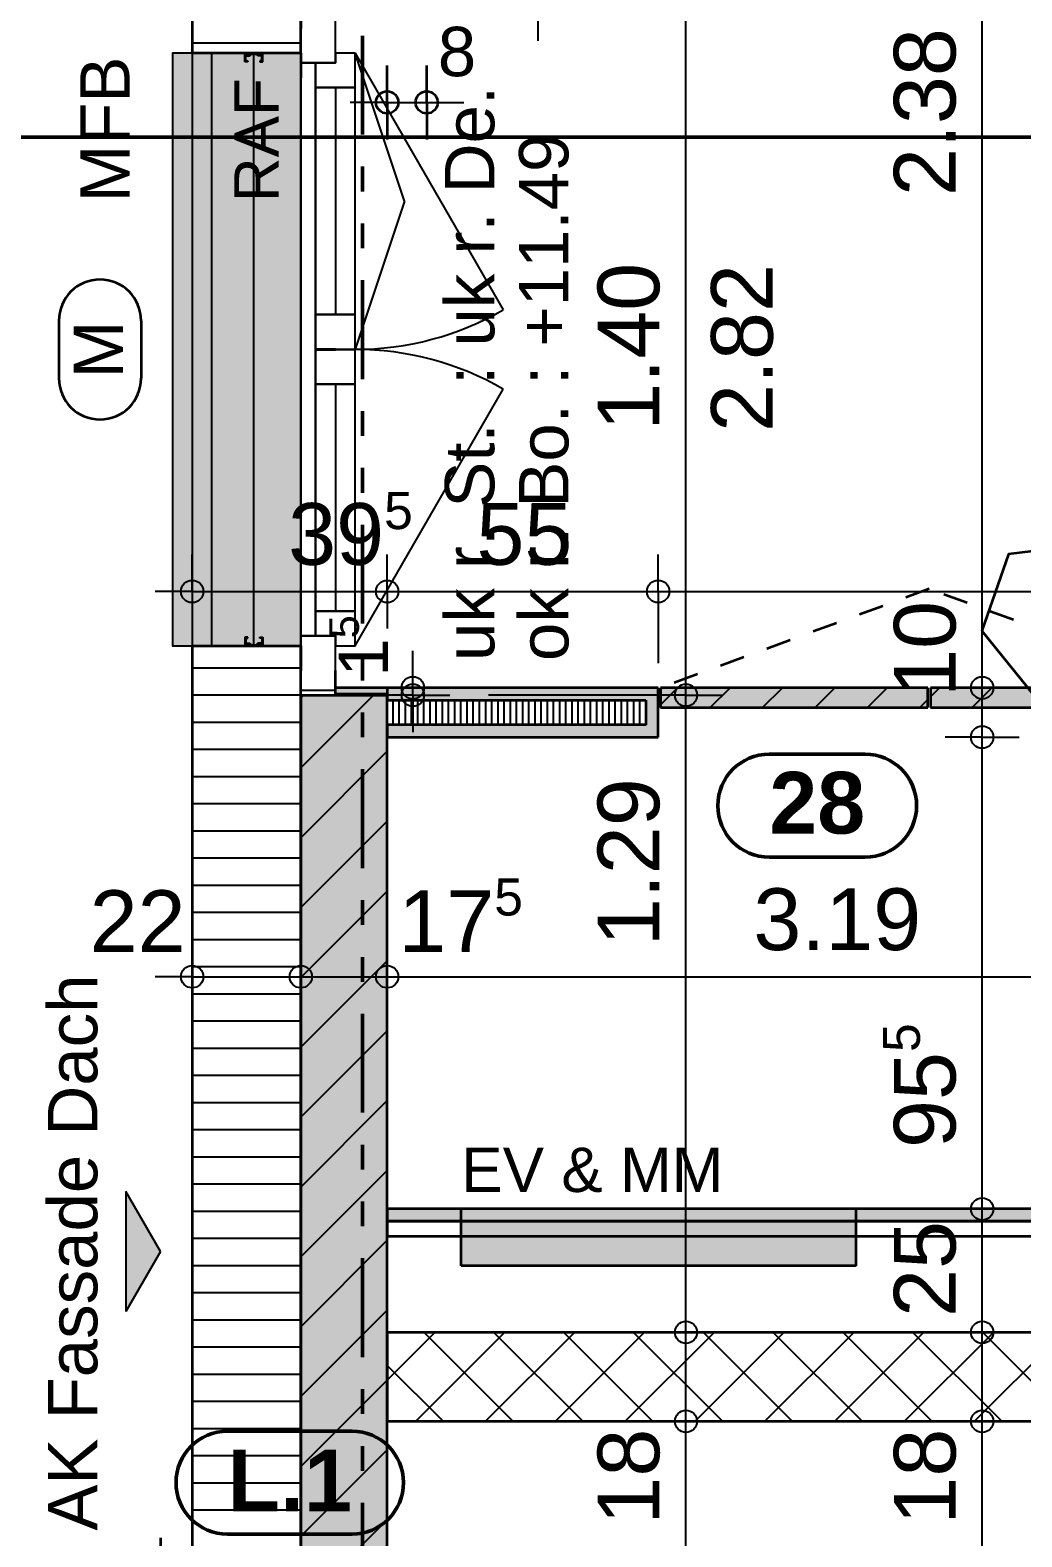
# Model space of a CAD drawing. Header units: centimetres. Extents: x 0.3 to 84.3, y 0.3 to 59.7.
# Drawn here: x 30.56 to 34.58, y 28.39 to 34.49 of the extents above; entities that cross this region are included whole.
import ezdxf

# ---------------------------------------------------------------- set-up
doc = ezdxf.new("R2010")
doc.units = ezdxf.units.CM
for name, pattern in [('AUSGEZOGEN', [0]), ('LINIE_17', [0.05, 0, -0.05]), ('LINIE_23', [0.79, 0.4, -0.13, 0, -0.13, 0, -0.13]), ('PHANTOM', [63.5, 31.75, -6.35, 6.35, -6.35, 6.35, -6.35]), ('PUNKT', [6.35, 0, -6.35]), ('RAND', [44.45, 12.7, -6.35, 12.7, -6.35, 0, -6.35]), ('STRICHPUNKT', [25.4, 12.7, -6.35, 0, -6.35]), ('VERDECKT', [9.525, 6.35, -3.175])]:
    doc.linetypes.add(name, pattern=pattern)
for name, color, linetype, lineweight in [('Bauachsen grob', 7, 'RAND', 25), ('Daemmung', 7, 'AUSGEZOGEN', 35), ('Detailmasse', 7, 'AUSGEZOGEN', 25), ('Einbaumoebel', 7, 'AUSGEZOGEN', 25), ('Fenster', 7, 'AUSGEZOGEN', 35), ('Fuellflaeche tragende Wände MW', 7, 'AUSGEZOGEN', 25), ('Holzgelaender', 7, 'AUSGEZOGEN', 50), ('Konstruktion oben', 7, 'VERDECKT', 25), ('Leichtbauwaende', 7, 'AUSGEZOGEN', 35), ('Oeffnungsrichtung Fenster', 7, 'AUSGEZOGEN', 25), ('Revisionswolke', 240, 'AUSGEZOGEN', 35), ('Rolladen', 7, 'AUSGEZOGEN', 25), ('Schnittbegrenzung', 7, 'AUSGEZOGEN', 25), ('Spengler', 7, 'AUSGEZOGEN', 35), ('Text Koten', 7, 'AUSGEZOGEN', 50), ('Text Werkplan Ausfuehrung', 7, 'AUSGEZOGEN', 50), ('Tuere Spezialwand', 7, 'AUSGEZOGEN', 35), ('Vorhangbrett', 7, 'AUSGEZOGEN', 25), ('Wand Beton bewehrt', 7, 'AUSGEZOGEN', 35), ('Wand Mauerwerk tragend', 7, 'AUSGEZOGEN', 35), ('Werkplan- Ausfuehrungsmasse', 7, 'AUSGEZOGEN', 25)]:
    doc.layers.add(name, color=color, linetype=linetype, lineweight=lineweight)
doc.layers.add('Elektro Text', color=7, linetype='AUSGEZOGEN', lineweight=35, true_color=0x656565)
doc.layers.add('Fachplaner Elektro', color=7, linetype='AUSGEZOGEN', lineweight=35, true_color=0x656565)
doc.styles.add('ARIAL', font='ARIAL.TTF')

msp = doc.modelspace()

# ---------------------------------------------------------------- hatches: boundary and pattern name
at = {"layer": 'Fachplaner Elektro', "linetype": 'AUSGEZOGEN', "lineweight": 35, "true_color": 0xfff5eb}
msp.add_hatch(color=7, dxfattribs=at).paths.add_polyline_path([(33.91, 29.714), (32.31, 29.714), (32.31, 29.484), (33.91, 29.484)])
at = {"layer": 'Fuellflaeche tragende Wände MW', "linetype": 'AUSGEZOGEN', "lineweight": 25}
h = msp.add_hatch(color=254, dxfattribs=at)
h.paths.add_polyline_path([(31.66, 47.164), (31.66, 40.464), (32.01, 40.464), (32.01, 47.164)])
h.paths.add_polyline_path([(31.66, 27.289), (32.01, 27.289), (32.01, 31.794), (31.66, 31.794)])
h.paths.add_polyline_path([(31.66, 34.594), (32.01, 34.594), (32.01, 37.664), (31.66, 37.664)])
at = {"layer": 'Holzgelaender', "linetype": 'AUSGEZOGEN', "lineweight": 25, "true_color": 0xf1f1f1}
msp.add_hatch(color=7, dxfattribs=at).paths.add_polyline_path([(31.3, 34.394), (31.22, 34.394), (31.22, 31.994), (31.3, 31.994)])
at = {"layer": 'Leichtbauwaende', "linetype": 'AUSGEZOGEN', "lineweight": 25, "true_color": 0xc7c7c7}
for points in [[(32.01, 31.824), (31.8, 31.824), (31.8, 31.799), (32.01, 31.799)], [(33.0575, 31.824), (32.01, 31.824), (32.01, 31.774), (33.0575, 31.774)], [(33.0575, 31.824), (33.0575, 31.624), (33.1075, 31.624), (33.1075, 31.824)], [(33.0575, 31.674), (32.01, 31.674), (32.01, 31.624), (33.0575, 31.624)]]:
    msp.add_hatch(color=9, dxfattribs=at).paths.add_polyline_path(points)
at = {"layer": 'Leichtbauwaende', "linetype": 'AUSGEZOGEN', "lineweight": 25, "true_color": 0xababab}
msp.add_hatch(color=253, dxfattribs=at).paths.add_polyline_path([(32.01, 29.664), (38.39, 29.664), (38.39, 29.714), (32.01, 29.714)])
at = {"layer": 'Spengler', "linetype": 'AUSGEZOGEN', "lineweight": 25, "true_color": 0xfafafa}
msp.add_hatch(color=7, dxfattribs=at).paths.add_polyline_path([(31.14, 34.394), (31.14, 31.994), (31.66, 31.994), (31.66, 34.394)])
at = {"layer": 'Text Werkplan Ausfuehrung', "linetype": 'AUSGEZOGEN', "lineweight": 25}
msp.add_hatch(color=7, dxfattribs=at).paths.add_polyline_path([(31.092, 29.5415), (30.952, 29.784), (30.952, 29.299)])
at = {"layer": 'Tuere Spezialwand', "linetype": 'AUSGEZOGEN', "lineweight": 25}
for points in [[(34.2, 31.824), (33.1175, 31.824), (33.1175, 31.744), (34.2, 31.744)], [(35.2975, 31.824), (34.21, 31.824), (34.21, 31.744), (35.2975, 31.744)]]:
    msp.add_hatch(color=32, dxfattribs=at).paths.add_polyline_path(points)

# ---------------------------------------------------------------- linework, layer by layer
at = {"layer": 'Bauachsen grob', "color": 32, "linetype": 'LINIE_23', "lineweight": 50, "true_color": 0xc36e14}
msp.add_line((31.91, 1.394), (31.91, 57.974), dxfattribs=at)
at = {"layer": 'Daemmung', "color": 7, "linetype": 'AUSGEZOGEN', "lineweight": 35}
for p, q in [((31.22, 37.864), (31.22, 34.394)), ((31.66, 34.394), (31.66, 34.594)), ((31.66, 34.394), (31.22, 34.394)), ((31.22, 31.994), (31.66, 31.994)), ((31.22, 31.994), (31.22, 27.089)), ((31.66, 31.794), (31.66, 31.994)), ((31.66, 27.289), (31.66, 31.794))]:
    msp.add_line(p, q, dxfattribs=at)
at = {"layer": 'Daemmung', "color": 7, "linetype": 'VERDECKT', "lineweight": 25}
for q in [(31.22, 31.994), (31.22, 31.914)]:
    msp.add_line((31.22, 34.394), q, dxfattribs=at)
at = {"layer": 'Daemmung', "color": 7, "linetype": 'AUSGEZOGEN', "lineweight": 25}
for points in [[(31.66, 34.434), (31.22, 34.434), (31.22, 34.434)], [(31.66, 31.904), (31.66, 31.904), (31.66, 31.904), (31.66, 31.904), (31.66, 31.904), (31.66, 31.904), (31.66, 31.904), (31.66, 31.904), (31.22, 31.904)], [(31.66, 31.904), (31.66, 31.904), (31.66, 31.904), (31.66, 31.904), (31.66, 31.904), (31.66, 31.904), (31.66, 31.904), (31.66, 31.904), (31.22, 31.904)], [(31.66, 31.794), (31.66, 31.794), (31.66, 31.794), (31.66, 31.794), (31.66, 31.794), (31.66, 31.794), (31.66, 31.794), (31.66, 31.794), (31.22, 31.794)], [(31.66, 31.684), (31.66, 31.684), (31.66, 31.684), (31.66, 31.684), (31.66, 31.684), (31.66, 31.684), (31.22, 31.684)], [(31.66, 31.574), (31.66, 31.574), (31.66, 31.574), (31.66, 31.574), (31.66, 31.574), (31.66, 31.574), (31.22, 31.574)], [(31.66, 31.464), (31.66, 31.464), (31.66, 31.464), (31.66, 31.464), (31.66, 31.464), (31.66, 31.464), (31.22, 31.464)], [(31.66, 31.464), (31.66, 31.464), (31.66, 31.464), (31.66, 31.464), (31.66, 31.464), (31.66, 31.464), (31.22, 31.464)], [(31.66, 31.354), (31.66, 31.354), (31.66, 31.354), (31.66, 31.354), (31.66, 31.354), (31.66, 31.354), (31.22, 31.354)], [(31.66, 31.244), (31.66, 31.244), (31.66, 31.244), (31.66, 31.244), (31.66, 31.244), (31.66, 31.244), (31.22, 31.244)], [(31.66, 31.134), (31.66, 31.134), (31.66, 31.134), (31.66, 31.134), (31.66, 31.134), (31.66, 31.134), (31.22, 31.134)], [(31.66, 31.024), (31.66, 31.024), (31.66, 31.024), (31.66, 31.024), (31.66, 31.024), (31.66, 31.024), (31.22, 31.024)], [(31.66, 31.024), (31.66, 31.024), (31.66, 31.024), (31.66, 31.024), (31.66, 31.024), (31.66, 31.024), (31.22, 31.024)], [(31.66, 30.914), (31.66, 30.914), (31.66, 30.914), (31.66, 30.914), (31.66, 30.914), (31.66, 30.914), (31.22, 30.914)], [(31.66, 30.804), (31.66, 30.804), (31.66, 30.804), (31.66, 30.804), (31.66, 30.804), (31.66, 30.804), (31.22, 30.804)], [(31.66, 30.694), (31.66, 30.694), (31.66, 30.694), (31.66, 30.694), (31.66, 30.694), (31.66, 30.694), (31.22, 30.694)], [(31.66, 30.584), (31.66, 30.584), (31.66, 30.584), (31.66, 30.584), (31.66, 30.584), (31.66, 30.584), (31.22, 30.584)], [(31.66, 30.584), (31.66, 30.584), (31.66, 30.584), (31.66, 30.584), (31.66, 30.584), (31.66, 30.584), (31.22, 30.584)], [(31.66, 30.474), (31.66, 30.474), (31.66, 30.474), (31.66, 30.474), (31.66, 30.474), (31.66, 30.474), (31.22, 30.474)], [(31.66, 30.364), (31.66, 30.364), (31.66, 30.364), (31.66, 30.364), (31.66, 30.364), (31.66, 30.364), (31.22, 30.364)], [(31.66, 30.254), (31.66, 30.254), (31.66, 30.254), (31.66, 30.254), (31.66, 30.254), (31.66, 30.254), (31.22, 30.254)], [(31.66, 30.144), (31.66, 30.144), (31.66, 30.144), (31.66, 30.144), (31.66, 30.144), (31.66, 30.144), (31.22, 30.144)], [(31.66, 30.144), (31.66, 30.144), (31.66, 30.144), (31.66, 30.144), (31.66, 30.144), (31.66, 30.144), (31.22, 30.144)], [(31.66, 30.034), (31.66, 30.034), (31.66, 30.034), (31.66, 30.034), (31.66, 30.034), (31.66, 30.034), (31.22, 30.034)], [(31.66, 29.924), (31.66, 29.924), (31.66, 29.924), (31.66, 29.924), (31.66, 29.924), (31.66, 29.924), (31.22, 29.924)], [(31.66, 29.814), (31.66, 29.814), (31.66, 29.814), (31.66, 29.814), (31.66, 29.814), (31.66, 29.814), (31.22, 29.814)], [(31.66, 29.704), (31.66, 29.704), (31.66, 29.704), (31.66, 29.704), (31.66, 29.704), (31.66, 29.704), (31.22, 29.704)], [(31.66, 29.704), (31.66, 29.704), (31.66, 29.704), (31.66, 29.704), (31.66, 29.704), (31.66, 29.704), (31.22, 29.704)], [(31.66, 29.594), (31.66, 29.594), (31.66, 29.594), (31.66, 29.594), (31.66, 29.594), (31.66, 29.594), (31.22, 29.594)], [(31.66, 29.484), (31.66, 29.484), (31.66, 29.484), (31.66, 29.484), (31.66, 29.484), (31.66, 29.484), (31.22, 29.484)], [(31.66, 29.374), (31.66, 29.374), (31.66, 29.374), (31.66, 29.374), (31.66, 29.374), (31.66, 29.374), (31.22, 29.374)], [(31.66, 29.264), (31.66, 29.264), (31.66, 29.264), (31.66, 29.264), (31.66, 29.264), (31.66, 29.264), (31.22, 29.264)], [(31.66, 29.264), (31.66, 29.264), (31.66, 29.264), (31.66, 29.264), (31.66, 29.264), (31.66, 29.264), (31.22, 29.264)], [(31.66, 29.154), (31.66, 29.154), (31.66, 29.154), (31.66, 29.154), (31.66, 29.154), (31.66, 29.154), (31.22, 29.154)], [(31.66, 29.044), (31.66, 29.044), (31.66, 29.044), (31.66, 29.044), (31.66, 29.044), (31.66, 29.044), (31.22, 29.044)], [(31.66, 28.934), (31.66, 28.934), (31.66, 28.934), (31.66, 28.934), (31.66, 28.934), (31.66, 28.934), (31.22, 28.934)], [(31.66, 28.824), (31.66, 28.824), (31.66, 28.824), (31.66, 28.824), (31.66, 28.824), (31.66, 28.824), (31.22, 28.824)], [(31.66, 28.824), (31.66, 28.824), (31.66, 28.824), (31.66, 28.824), (31.66, 28.824), (31.66, 28.824), (31.22, 28.824)], [(31.66, 28.714), (31.66, 28.714), (31.66, 28.714), (31.66, 28.714), (31.66, 28.714), (31.66, 28.714), (31.22, 28.714)], [(31.66, 28.604), (31.66, 28.604), (31.66, 28.604), (31.66, 28.604), (31.66, 28.604), (31.66, 28.604), (31.22, 28.604)], [(31.66, 28.494), (31.66, 28.494), (31.66, 28.494), (31.66, 28.494), (31.66, 28.494), (31.66, 28.494), (31.22, 28.494)]]:
    msp.add_lwpolyline(points, dxfattribs=at)
at = {"layer": 'Detailmasse', "color": 240, "linetype": 'AUSGEZOGEN', "lineweight": 25}
for p, q in [((32.1138, 31.824), (32.1138, 31.974)), ((32.1138, 31.824), (31.9638, 31.824)), ((32.1138, 31.794), (31.9638, 31.794)), ((32.1138, 31.824), (32.2638, 31.824)), ((32.1138, 31.824), (32.1138, 31.824)), ((32.1138, 31.794), (32.1138, 31.824)), ((32.1138, 31.794), (32.2638, 31.794)), ((32.1138, 31.794), (32.1138, 31.794)), ((32.1138, 31.794), (32.1138, 31.644))]:
    msp.add_line(p, q, dxfattribs=at)
for centre in [(32.1138, 31.824), (32.1138, 31.794)]:
    msp.add_circle(centre, 0.045, dxfattribs=at)
at = {"layer": 'Einbaumoebel', "color": 7, "linetype": 'LINIE_17', "lineweight": 35}
for p, q in [((34.205, 32.224), (33.1175, 31.824)), ((35.2975, 31.824), (34.205, 32.224))]:
    msp.add_line(p, q, dxfattribs=at)
at = {"layer": 'Elektro Text', "color": 40, "linetype": 'AUSGEZOGEN', "lineweight": 35}
for p, q in [((30.68, 33.3101), (30.68, 33.0773)), ((31.0133, 33.3101), (31.0133, 33.0773))]:
    msp.add_line(p, q, dxfattribs=at)
for centre, start, end in [((30.8467, 33.3101), 0, 180), ((30.8467, 33.0773), 180, 0)]:
    msp.add_arc(centre, 0.1667, start, end, dxfattribs=at)
at = {"layer": 'Fachplaner Elektro', "color": 40, "linetype": 'VERDECKT', "lineweight": 35}
for p, q in [((33.91, 29.714), (32.31, 29.714)), ((32.31, 29.484), (32.31, 29.714)), ((33.91, 29.484), (33.91, 29.714)), ((33.91, 29.484), (32.31, 29.484))]:
    msp.add_line(p, q, dxfattribs=at)
at = {"layer": 'Fenster', "color": 7, "linetype": 'AUSGEZOGEN', "lineweight": 25}
for p, q in [((31.8, 34.254), (31.8, 33.335)), ((31.8, 33.053), (31.8, 32.134))]:
    msp.add_line(p, q, dxfattribs=at)
for points in [[(31.66, 34.574), (31.66, 34.354), (31.8, 34.354), (31.8, 34.574), (31.66, 34.574)], [(31.66, 34.394), (31.14, 34.394), (31.14, 31.994), (31.66, 31.994), (31.66, 34.394)], [(31.72, 32.034), (31.72, 33.193), (31.8, 33.193), (31.8, 33.195), (31.72, 33.195), (31.72, 34.354), (31.66, 34.354), (31.66, 32.034), (31.72, 32.034)], [(31.8, 34.394), (31.8, 34.354), (31.72, 34.354), (31.72, 34.254), (31.88, 34.254), (31.88, 34.394), (31.8, 34.394)], [(31.72, 34.254), (31.72, 33.335), (31.88, 33.335), (31.88, 34.254), (31.72, 34.254)], [(31.72, 33.335), (31.72, 33.195), (31.8, 33.195), (31.88, 33.195), (31.88, 33.335), (31.72, 33.335)], [(31.8, 33.193), (31.72, 33.193), (31.72, 33.053), (31.88, 33.053), (31.88, 33.193), (31.8, 33.193)], [(31.72, 33.053), (31.72, 32.134), (31.88, 32.134), (31.88, 33.053), (31.72, 33.053)], [(31.72, 32.134), (31.72, 32.034), (31.8, 32.034), (31.8, 31.994), (31.88, 31.994), (31.88, 32.134), (31.72, 32.134)], [(31.66, 32.034), (31.66, 31.814), (31.8, 31.814), (31.8, 32.034), (31.66, 32.034)]]:
    msp.add_lwpolyline(points, dxfattribs=at)
at = {"layer": 'Holzgelaender', "color": 7, "linetype": 'AUSGEZOGEN', "lineweight": 25}
for p, q in [((31.22, 34.394), (31.22, 31.994)), ((31.3, 34.394), (31.22, 34.394)), ((31.3, 31.994), (31.3, 34.394)), ((31.22, 31.994), (31.3, 31.994))]:
    msp.add_line(p, q, dxfattribs=at)
at = {"layer": 'Konstruktion oben', "color": 7, "linetype": 'PUNKT', "lineweight": 35}
msp.add_line((31.092, 47.732), (31.092, 10.796), dxfattribs=at)
at = {"layer": 'Leichtbauwaende', "color": 7, "linetype": 'AUSGEZOGEN', "lineweight": 35}
for p, q in [((32.01, 31.824), (31.8, 31.824)), ((31.8, 31.799), (31.8, 31.824)), ((31.8, 31.799), (32.01, 31.799)), ((33.0575, 31.824), (32.01, 31.824)), ((32.01, 31.824), (32.01, 31.794)), ((32.01, 31.794), (32.01, 31.774)), ((33.1075, 31.824), (33.0575, 31.824)), ((33.1075, 31.774), (33.1075, 31.824)), ((32.01, 31.774), (33.0575, 31.774)), ((33.0575, 31.774), (33.0575, 31.674)), ((33.1075, 31.674), (33.1075, 31.774)), ((33.0575, 31.674), (32.01, 31.674)), ((32.01, 31.674), (32.01, 31.624)), ((33.1075, 31.624), (33.1075, 31.674)), ((32.01, 31.624), (33.0575, 31.624)), ((33.0575, 31.624), (33.1075, 31.624)), ((38.39, 29.714), (32.01, 29.714)), ((32.01, 29.714), (32.01, 29.664)), ((32.01, 29.664), (38.39, 29.664)), ((38.39, 29.664), (32.01, 29.664)), ((32.01, 29.664), (32.01, 29.604)), ((32.01, 29.604), (38.39, 29.604))]:
    msp.add_line(p, q, dxfattribs=at)
at = {"layer": 'Leichtbauwaende', "color": 7, "linetype": 'AUSGEZOGEN', "lineweight": 25}
for p, q in [((33.0575, 31.774), (32.01, 31.774)), ((32.01, 31.774), (32.01, 31.674)), ((32.5325, 31.774), (32.5325, 31.674)), ((33.0575, 31.674), (33.0575, 31.774)), ((32.01, 31.674), (33.0575, 31.674))]:
    msp.add_line(p, q, dxfattribs=at)
for points in [[(32.0325, 31.774), (32.0325, 31.774), (32.0325, 31.674)], [(32.0575, 31.774), (32.0575, 31.774), (32.0575, 31.674)], [(32.0575, 31.774), (32.0575, 31.774), (32.0575, 31.674)], [(32.0825, 31.774), (32.0825, 31.774), (32.0825, 31.674)], [(32.1075, 31.774), (32.1075, 31.774), (32.1075, 31.674)], [(32.1325, 31.774), (32.1325, 31.774), (32.1325, 31.674)], [(32.1575, 31.774), (32.1575, 31.774), (32.1575, 31.674)], [(32.1575, 31.774), (32.1575, 31.774), (32.1575, 31.674)], [(32.1825, 31.774), (32.1825, 31.774), (32.1825, 31.674)], [(32.2075, 31.774), (32.2075, 31.774), (32.2075, 31.674)], [(32.2325, 31.774), (32.2325, 31.774), (32.2325, 31.674)], [(32.2575, 31.774), (32.2575, 31.774), (32.2575, 31.674)], [(32.2575, 31.774), (32.2575, 31.774), (32.2575, 31.674)], [(32.2825, 31.774), (32.2825, 31.774), (32.2825, 31.674)], [(32.3075, 31.774), (32.3075, 31.774), (32.3075, 31.674)], [(32.3325, 31.774), (32.3325, 31.774), (32.3325, 31.674)], [(32.3575, 31.774), (32.3575, 31.774), (32.3575, 31.674)], [(32.3575, 31.774), (32.3575, 31.774), (32.3575, 31.674)], [(32.3825, 31.774), (32.3825, 31.774), (32.3825, 31.674)], [(32.4075, 31.774), (32.4075, 31.774), (32.4075, 31.674), (32.4075, 31.674)], [(32.4325, 31.774), (32.4325, 31.774), (32.4325, 31.674), (32.4325, 31.674)], [(32.4575, 31.774), (32.4575, 31.774), (32.4575, 31.674), (32.4575, 31.674)], [(32.4575, 31.774), (32.4575, 31.774), (32.4575, 31.674), (32.4575, 31.674)], [(32.4825, 31.774), (32.4825, 31.774), (32.4825, 31.674), (32.4825, 31.674)], [(32.5075, 31.774), (32.5075, 31.774), (32.5075, 31.674), (32.5075, 31.674)], [(32.5575, 31.774), (32.5575, 31.774), (32.5575, 31.674), (32.5575, 31.674)], [(32.5575, 31.774), (32.5575, 31.774), (32.5575, 31.674), (32.5575, 31.674)], [(32.5825, 31.774), (32.5825, 31.774), (32.5825, 31.674), (32.5825, 31.674)], [(32.6075, 31.774), (32.6075, 31.774), (32.6075, 31.674), (32.6075, 31.674)], [(32.6325, 31.774), (32.6325, 31.774), (32.6325, 31.674), (32.6325, 31.674)], [(32.6575, 31.774), (32.6575, 31.774), (32.6575, 31.674), (32.6575, 31.674)], [(32.6575, 31.774), (32.6575, 31.774), (32.6575, 31.674), (32.6575, 31.674)], [(32.6825, 31.774), (32.6825, 31.674), (32.6825, 31.674)], [(32.7075, 31.774), (32.7075, 31.674), (32.7075, 31.674)], [(32.7325, 31.774), (32.7325, 31.674), (32.7325, 31.674)], [(32.7575, 31.774), (32.7575, 31.674), (32.7575, 31.674)], [(32.7575, 31.774), (32.7575, 31.674), (32.7575, 31.674)], [(32.7825, 31.774), (32.7825, 31.674), (32.7825, 31.674)], [(32.8075, 31.774), (32.8075, 31.674), (32.8075, 31.674)], [(32.8325, 31.774), (32.8325, 31.674), (32.8325, 31.674)], [(32.8575, 31.774), (32.8575, 31.674), (32.8575, 31.674)], [(32.8575, 31.774), (32.8575, 31.674), (32.8575, 31.674)], [(32.8825, 31.774), (32.8825, 31.674), (32.8825, 31.674)], [(32.9075, 31.774), (32.9075, 31.674), (32.9075, 31.674)], [(32.9325, 31.774), (32.9325, 31.674), (32.9325, 31.674)], [(32.9575, 31.774), (32.9575, 31.674), (32.9575, 31.674)], [(32.9575, 31.774), (32.9575, 31.674), (32.9575, 31.674)], [(32.9825, 31.774), (32.9825, 31.674), (32.9825, 31.674)], [(33.0075, 31.774), (33.0075, 31.674), (33.0075, 31.674)], [(33.0325, 31.774), (33.0325, 31.674), (33.0325, 31.674)], [(33.0575, 31.774), (33.0575, 31.724), (33.0575, 31.674), (33.0575, 31.674)]]:
    msp.add_lwpolyline(points, dxfattribs=at)
at = {"layer": 'Oeffnungsrichtung Fenster', "color": 7, "linetype": 'AUSGEZOGEN', "lineweight": 25}
for p, q in [((31.88, 34.394), (32.48, 33.3548)), ((32.08, 33.7945), (31.88, 34.394)), ((32.08, 33.7945), (31.88, 33.195)), ((31.88, 31.994), (32.48, 33.0332))]:
    msp.add_line(p, q, dxfattribs=at)
for centre, start, end in [((31.88, 34.394), 270, 300), ((31.88, 31.994), 60, 90)]:
    msp.add_arc(centre, 1.2, start, end, dxfattribs=at)
at = {"layer": 'Revisionswolke', "color": 240, "linetype": 'AUSGEZOGEN', "lineweight": 35}
for points in [[(34.7605, 32.393), (34.5259, 32.3653), (34.4187, 32.0543)], [(34.4187, 32.0543), (34.6569, 31.7585), (34.8765, 31.8537)]]:
    msp.add_lwpolyline(points, dxfattribs=at)
at = {"layer": 'Rolladen', "color": 7, "linetype": 'AUSGEZOGEN', "lineweight": 25}
for p, q in [((31.438, 34.393), (31.434, 34.393)), ((31.434, 34.359), (31.434, 34.393)), ((31.446, 34.359), (31.434, 34.359)), ((31.438, 34.387), (31.438, 34.393)), ((31.438, 34.387), (31.452, 34.387)), ((31.438, 34.383), (31.4537, 34.383)), ((31.438, 34.363), (31.438, 34.383)), ((31.438, 34.363), (31.446, 34.363)), ((31.446, 34.363), (31.446, 34.359)), ((31.452, 34.387), (31.459, 34.394)), ((31.4537, 34.383), (31.4607, 34.39)), ((31.481, 34.394), (31.459, 34.394)), ((31.4607, 34.39), (31.4793, 34.39)), ((31.475, 34.394), (31.465, 34.394)), ((31.476, 34.394), (31.475, 34.394)), ((31.4863, 34.383), (31.4793, 34.39)), ((31.488, 34.387), (31.481, 34.394)), ((31.502, 34.383), (31.4863, 34.383)), ((31.502, 34.387), (31.488, 34.387)), ((31.494, 34.363), (31.494, 34.359)), ((31.502, 34.363), (31.494, 34.363)), ((31.494, 34.359), (31.506, 34.359)), ((31.502, 34.387), (31.502, 34.393)), ((31.506, 34.393), (31.502, 34.393)), ((31.502, 34.363), (31.502, 34.383)), ((31.506, 34.359), (31.506, 34.393)), ((31.446, 32.029), (31.434, 32.029)), ((31.434, 32.029), (31.434, 31.995)), ((31.446, 32.025), (31.446, 32.029)), ((31.494, 32.029), (31.506, 32.029)), ((31.494, 32.025), (31.494, 32.029)), ((31.506, 32.029), (31.506, 31.995)), ((31.438, 31.995), (31.434, 31.995)), ((31.438, 32.025), (31.438, 32.005)), ((31.438, 32.025), (31.446, 32.025)), ((31.438, 32.005), (31.4537, 32.005)), ((31.438, 32.001), (31.438, 31.995)), ((31.438, 32.001), (31.452, 32.001)), ((31.452, 32.001), (31.459, 31.994)), ((31.4537, 32.005), (31.4607, 31.998)), ((31.481, 31.994), (31.459, 31.994)), ((31.4607, 31.998), (31.4793, 31.998)), ((31.475, 31.994), (31.465, 31.994)), ((31.476, 31.994), (31.475, 31.994)), ((31.4863, 32.005), (31.4793, 31.998)), ((31.488, 32.001), (31.481, 31.994)), ((31.502, 32.005), (31.4863, 32.005)), ((31.502, 32.001), (31.488, 32.001)), ((31.502, 32.025), (31.494, 32.025)), ((31.502, 32.025), (31.502, 32.005)), ((31.502, 32.001), (31.502, 31.995)), ((31.506, 31.995), (31.502, 31.995))]:
    msp.add_line(p, q, dxfattribs=at)
at = {"layer": 'Rolladen', "color": 7, "linetype": 'PHANTOM', "lineweight": 25}
msp.add_line((31.47, 31.994), (31.47, 34.394), dxfattribs=at)
at = {"layer": 'Schnittbegrenzung', "color": 27, "linetype": 'STRICHPUNKT', "lineweight": 50, "true_color": 0x825028}
msp.add_line((25.12, 34.054), (37.02, 34.054), dxfattribs=at)
at = {"layer": 'Text Werkplan Ausfuehrung', "color": 240, "linetype": 'AUSGEZOGEN', "lineweight": 50}
for p, q in [((33.9461, 31.555), (33.5576, 31.555)), ((33.9461, 31.1383), (33.5576, 31.1383))]:
    msp.add_line(p, q, dxfattribs=at)
at = {"layer": 'Text Werkplan Ausfuehrung', "color": 7, "linetype": 'AUSGEZOGEN', "lineweight": 25}
for p, q in [((31.092, 29.5415), (30.952, 29.784)), ((30.952, 29.784), (30.952, 29.299)), ((31.092, 29.5415), (30.952, 29.299))]:
    msp.add_line(p, q, dxfattribs=at)
at = {"layer": 'Text Werkplan Ausfuehrung', "color": 92, "linetype": 'AUSGEZOGEN', "lineweight": 50, "true_color": 0x00b300}
for p, q in [((31.8675, 28.814), (31.3629, 28.814)), ((31.8675, 28.3973), (31.3629, 28.3973))]:
    msp.add_line(p, q, dxfattribs=at)
at = {"layer": 'Text Werkplan Ausfuehrung', "color": 240, "linetype": 'AUSGEZOGEN', "lineweight": 50}
for centre, start, end in [((33.5576, 31.3467), 90, 270), ((33.9461, 31.3467), 270, 90)]:
    msp.add_arc(centre, 0.2083, start, end, dxfattribs=at)
at = {"layer": 'Text Werkplan Ausfuehrung', "color": 92, "linetype": 'AUSGEZOGEN', "lineweight": 50, "true_color": 0x00b300}
for centre, start, end in [((31.3629, 28.6057), 90, 270), ((31.8675, 28.6057), 270, 90)]:
    msp.add_arc(centre, 0.2083, start, end, dxfattribs=at)
at = {"layer": 'Tuere Spezialwand', "color": 7, "linetype": 'AUSGEZOGEN', "lineweight": 35}
for p, q in [((34.2, 31.824), (33.1175, 31.824)), ((33.1175, 31.824), (33.1175, 31.744)), ((34.2, 31.744), (34.2, 31.824)), ((35.2975, 31.824), (34.21, 31.824)), ((34.21, 31.824), (34.21, 31.744)), ((33.1175, 31.744), (34.2, 31.744)), ((34.21, 31.744), (35.2975, 31.744))]:
    msp.add_line(p, q, dxfattribs=at)
at = {"layer": 'Tuere Spezialwand', "color": 7, "linetype": 'VERDECKT', "lineweight": 25}
for p, q in [((33.1175, 31.7551), (33.1864, 31.824)), ((33.5307, 31.744), (33.6107, 31.824)), ((33.9549, 31.744), (34.0349, 31.824)), ((34.3792, 31.744), (34.4592, 31.824))]:
    msp.add_line(p, q, dxfattribs=at)
at = {"layer": 'Tuere Spezialwand', "color": 7, "linetype": 'AUSGEZOGEN', "lineweight": 25}
for p, q in [((33.3185, 31.744), (33.3985, 31.824)), ((33.7428, 31.744), (33.8228, 31.824)), ((34.21, 31.787), (34.247, 31.824)), ((34.167, 31.744), (34.2, 31.777))]:
    msp.add_line(p, q, dxfattribs=at)
at = {"layer": 'Vorhangbrett', "color": 191, "linetype": 'PUNKT', "lineweight": 25, "true_color": 0xbe96ea}
msp.add_line((32.17, 35.354), (32.17, 31.824), dxfattribs=at)
at = {"layer": 'Vorhangbrett', "color": 191, "linetype": 'AUSGEZOGEN', "lineweight": 25, "true_color": 0xbe96ea}
for p, q in [((32.62, 34.594), (32.62, 34.444)), ((32.01, 34.194), (31.86, 34.194)), ((32.17, 34.194), (32.32, 34.194))]:
    msp.add_line(p, q, dxfattribs=at)
at = {"layer": 'Vorhangbrett', "color": 191, "linetype": 'AUSGEZOGEN', "lineweight": 35, "true_color": 0xbe96ea}
for p, q in [((32.01, 34.194), (32.01, 34.344)), ((32.17, 34.194), (32.17, 34.344)), ((32.01, 34.194), (32.01, 34.044)), ((32.17, 34.194), (32.17, 34.044))]:
    msp.add_line(p, q, dxfattribs=at)
at = {"layer": 'Vorhangbrett', "color": 191, "linetype": 'AUSGEZOGEN', "lineweight": 25, "true_color": 0xbe96ea}
msp.add_lwpolyline([(32.01, 34.194), (32.0307, 34.194), (32.0307, 34.194), (32.17, 34.194)], dxfattribs=at)
at = {"layer": 'Vorhangbrett', "color": 191, "linetype": 'AUSGEZOGEN', "lineweight": 35, "true_color": 0xbe96ea}
for centre in [(32.01, 34.194), (32.17, 34.194)]:
    msp.add_circle(centre, 0.045, dxfattribs=at)
at = {"layer": 'Wand Beton bewehrt', "color": 7, "linetype": 'AUSGEZOGEN', "lineweight": 35}
for p, q in [((38.39, 29.214), (32.01, 29.214)), ((32.01, 29.214), (32.01, 28.854)), ((32.01, 28.854), (38.56, 28.854))]:
    msp.add_line(p, q, dxfattribs=at)
at = {"layer": 'Wand Beton bewehrt', "color": 7, "linetype": 'AUSGEZOGEN', "lineweight": 25}
for p, q in [((32.01, 29.0213), (32.2027, 29.214)), ((32.1256, 28.854), (32.4856, 29.214)), ((32.5191, 28.854), (32.1591, 29.214)), ((32.4084, 28.854), (32.7684, 29.214)), ((32.802, 28.854), (32.442, 29.214)), ((32.6913, 28.854), (33.0513, 29.214)), ((33.0848, 28.854), (32.7248, 29.214)), ((32.9741, 28.854), (33.3341, 29.214)), ((33.3677, 28.854), (33.0077, 29.214)), ((33.2569, 28.854), (33.6169, 29.214)), ((33.6505, 28.854), (33.2905, 29.214)), ((33.5398, 28.854), (33.8998, 29.214)), ((33.9333, 28.854), (33.5733, 29.214)), ((33.8226, 28.854), (34.1826, 29.214)), ((34.2162, 28.854), (33.8562, 29.214)), ((34.1055, 28.854), (34.4655, 29.214)), ((34.499, 28.854), (34.139, 29.214)), ((34.3883, 28.854), (34.7483, 29.214)), ((34.7819, 28.854), (34.4219, 29.214)), ((32.2363, 28.854), (32.01, 29.0803))]:
    msp.add_line(p, q, dxfattribs=at)
at = {"layer": 'Wand Mauerwerk tragend', "color": 180, "linetype": 'PUNKT', "lineweight": 35}
for p, q in [((31.66, 34.594), (31.66, 34.394)), ((31.8, 31.794), (31.8, 34.594)), ((31.66, 34.394), (31.66, 31.994)), ((31.66, 31.994), (31.66, 31.794)), ((31.66, 31.794), (31.8, 31.794))]:
    msp.add_line(p, q, dxfattribs=at)
at = {"layer": 'Wand Mauerwerk tragend', "color": 7, "linetype": 'AUSGEZOGEN', "lineweight": 35}
for p, q in [((31.66, 31.794), (31.8, 31.794)), ((31.66, 31.794), (31.66, 27.289)), ((31.8, 31.794), (32.01, 31.794)), ((32.01, 31.774), (32.01, 31.794)), ((32.01, 31.674), (32.01, 31.774)), ((32.01, 31.624), (32.01, 31.674)), ((32.01, 29.714), (32.01, 31.624)), ((32.01, 29.664), (32.01, 29.714)), ((32.01, 29.604), (32.01, 29.664)), ((32.01, 29.214), (32.01, 29.604)), ((32.01, 28.854), (32.01, 29.214)), ((32.01, 27.289), (32.01, 28.854))]:
    msp.add_line(p, q, dxfattribs=at)
at = {"layer": 'Wand Mauerwerk tragend', "color": 7, "linetype": 'AUSGEZOGEN', "lineweight": 25}
for p, q in [((31.66, 31.7825), (31.6715, 31.794)), ((31.66, 31.4997), (31.9543, 31.794))]:
    msp.add_line(p, q, dxfattribs=at)
for points in [[(31.66, 31.2168), (32.01, 31.5668), (32.01, 31.5668), (32.01, 31.5668), (32.01, 31.5668), (32.01, 31.5668), (32.01, 31.5668)], [(31.66, 30.934), (32.01, 31.284), (32.01, 31.284), (32.01, 31.284), (32.01, 31.284), (32.01, 31.284), (32.01, 31.284)], [(31.66, 30.6512), (32.01, 31.0012), (32.01, 31.0012), (32.01, 31.0012), (32.01, 31.0012), (32.01, 31.0012), (32.01, 31.0012)], [(31.66, 30.3683), (32.01, 30.7183), (32.01, 30.7183), (32.01, 30.7183), (32.01, 30.7183), (32.01, 30.7183), (32.01, 30.7183)], [(31.66, 30.0855), (32.01, 30.4355), (32.01, 30.4355), (32.01, 30.4355), (32.01, 30.4355), (32.01, 30.4355), (32.01, 30.4355)], [(31.66, 29.8026), (32.01, 30.1526), (32.01, 30.1526), (32.01, 30.1526), (32.01, 30.1526), (32.01, 30.1526), (32.01, 30.1526)], [(31.66, 29.5198), (32.01, 29.8698), (32.01, 29.8698), (32.01, 29.8698), (32.01, 29.8698), (32.01, 29.8698), (32.01, 29.8698)], [(31.66, 29.237), (32.01, 29.587), (32.01, 29.587), (32.01, 29.587), (32.01, 29.587), (32.01, 29.587), (32.01, 29.587)], [(31.66, 28.9541), (32.01, 29.3041), (32.01, 29.3041), (32.01, 29.3041), (32.01, 29.3041), (32.01, 29.3041), (32.01, 29.3041)], [(31.66, 28.6713), (32.01, 29.0213), (32.01, 29.0213), (32.01, 29.0213), (32.01, 29.0213), (32.01, 29.0213), (32.01, 29.0213)], [(31.66, 28.3884), (32.01, 28.7384), (32.01, 28.7384), (32.01, 28.7384), (32.01, 28.7384), (32.01, 28.7384), (32.01, 28.7384)], [(31.66, 28.1056), (32.01, 28.4556), (32.01, 28.4556), (32.01, 28.4556), (32.01, 28.4556), (32.01, 28.4556), (32.01, 28.4556)]]:
    msp.add_lwpolyline(points, dxfattribs=at)
at = {"layer": 'Werkplan- Ausfuehrungsmasse', "color": 7, "linetype": 'AUSGEZOGEN', "lineweight": 25}
for p, q in [((34.42, 31.824), (34.42, 36.594)), ((33.22, 31.794), (33.22, 34.594)), ((31.22, 32.214), (31.22, 32.364)), ((32.01, 32.214), (32.01, 32.364)), ((33.1075, 32.214), (33.1075, 32.364)), ((31.22, 32.214), (31.07, 32.214)), ((31.22, 32.214), (31.22, 32.064)), ((31.22, 32.214), (31.22, 32.214)), ((32.01, 32.214), (32.01, 32.064)), ((32.01, 32.214), (32.01, 32.214)), ((33.1075, 32.214), (33.1075, 32.064)), ((33.22, 31.794), (33.07, 31.794)), ((33.22, 31.794), (33.37, 31.794)), ((33.22, 29.214), (33.22, 31.794)), ((34.42, 31.824), (34.27, 31.824)), ((34.42, 31.824), (34.57, 31.824)), ((34.42, 31.824), (34.42, 31.824)), ((34.42, 31.624), (34.42, 31.824)), ((34.42, 31.624), (34.27, 31.624)), ((34.42, 31.624), (34.57, 31.624)), ((34.42, 31.624), (34.42, 31.624)), ((34.42, 29.714), (34.42, 31.624)), ((31.22, 30.654), (31.22, 30.804)), ((31.66, 30.654), (31.66, 30.804)), ((32.01, 30.654), (32.01, 30.804)), ((31.22, 30.654), (31.07, 30.654)), ((31.22, 30.654), (31.22, 30.504)), ((31.22, 30.654), (31.22, 30.654)), ((31.22, 30.654), (31.66, 30.654)), ((31.66, 30.654), (31.66, 30.504)), ((31.66, 30.654), (31.66, 30.654)), ((31.66, 30.654), (32.01, 30.654)), ((32.01, 30.654), (32.01, 30.504)), ((32.01, 30.654), (32.01, 30.654)), ((32.01, 30.654), (38.39, 30.654)), ((34.42, 29.714), (34.27, 29.714)), ((34.42, 29.714), (34.57, 29.714)), ((34.42, 29.714), (34.42, 29.714)), ((34.42, 29.214), (34.42, 29.714)), ((33.22, 29.214), (33.07, 29.214)), ((33.22, 29.214), (33.37, 29.214)), ((33.22, 29.214), (33.22, 29.214)), ((33.22, 28.854), (33.22, 29.214)), ((34.42, 29.214), (34.27, 29.214)), ((34.42, 29.214), (34.57, 29.214)), ((34.42, 29.214), (34.42, 29.214)), ((34.42, 28.854), (34.42, 29.214)), ((33.22, 28.854), (33.07, 28.854)), ((33.22, 28.854), (33.37, 28.854)), ((33.22, 28.854), (33.22, 28.854)), ((33.22, 27.289), (33.22, 28.854)), ((34.42, 28.854), (34.27, 28.854)), ((34.42, 28.854), (34.57, 28.854)), ((34.42, 28.854), (34.42, 28.854)), ((34.42, 20.134), (34.42, 28.854))]:
    msp.add_line(p, q, dxfattribs=at)
for points in [[(31.22, 32.214), (31.4435, 32.214), (31.4435, 32.214), (32.01, 32.214)], [(32.01, 32.214), (32.367, 32.214), (32.367, 32.214), (33.1075, 32.214)], [(33.1075, 32.214), (33.1075, 32.12), (33.1075, 32.12), (33.1075, 31.9238)], [(33.1075, 32.214), (37.0096, 32.214), (37.0096, 32.214), (37.4975, 32.214)], [(33.22, 31.794), (33.1568, 31.794), (33.1568, 31.794), (33.1554, 31.794), (33.1554, 31.794), (33.155, 31.794), (33.155, 31.794), (33.1538, 31.794), (33.1538, 31.794), (33.153, 31.794), (33.153, 31.794), (33.1524, 31.794), (33.1524, 31.794), (33.1513, 31.794), (33.1513, 31.794), (33.1511, 31.794), (33.1511, 31.794), (33.1425, 31.794), (33.1425, 31.794), (33.1425, 31.794), (33.1425, 31.794), (33.1425, 31.794), (33.1425, 31.794), (32.42, 31.794)]]:
    msp.add_lwpolyline(points, dxfattribs=at)
for centre in [(31.22, 32.214), (32.01, 32.214), (33.1075, 32.214), (34.42, 31.824), (33.22, 31.794), (34.42, 31.624), (31.22, 30.654), (31.66, 30.654), (32.01, 30.654), (34.42, 29.714), (33.22, 29.214), (34.42, 29.214), (33.22, 28.854), (34.42, 28.854)]:
    msp.add_circle(centre, 0.045, dxfattribs=at)

# ---------------------------------------------------------------- texts
at = {"layer": 'Detailmasse', "color": 240, "linetype": 'AUSGEZOGEN', "lineweight": 35, "attachment_point": 7, "rotation": 90, "style": 'ARIAL'}
for s, insert, char_height, width in [('5', (31.8971, 32.0244), 0.12, 0.06), ('1', (32.0138, 31.869), 0.2, 0.1)]:
    msp.add_mtext(s, dxfattribs=dict(at, insert=insert, char_height=char_height, width=width))
at = {"layer": 'Elektro Text', "color": 40, "linetype": 'AUSGEZOGEN', "lineweight": 35, "insert": (30.94, 33.0773), "char_height": 0.2, "width": 0.1, "attachment_point": 7, "rotation": 90, "style": 'ARIAL'}
msp.add_mtext('M', dxfattribs=at)
at = {"layer": 'Elektro Text', "color": 40, "linetype": 'AUSGEZOGEN', "lineweight": 35, "insert": (32.31, 29.78), "char_height": 0.18, "width": 0.09, "attachment_point": 7, "style": 'ARIAL'}
msp.add_mtext('EV\\~&\\~MM', dxfattribs=at)
at = {"layer": 'Text Koten', "color": 7, "linetype": 'AUSGEZOGEN', "lineweight": 35, "char_height": 0.2, "width": 0.1, "attachment_point": 7, "rotation": 90, "style": 'ARIAL'}
for s, insert in [('uk\\~r.\\~St.\\~\\~:\\~uk\\~r.\\~De.', (32.4467, 31.9323)), ('ok\\~r.\\~Bo.\\~:\\~+11.49', (32.7467, 31.9323))]:
    msp.add_mtext(s, dxfattribs=dict(at, insert=insert))
at = {"layer": 'Text Werkplan Ausfuehrung', "color": 7, "linetype": 'AUSGEZOGEN', "lineweight": 35, "attachment_point": 7, "rotation": 90, "style": 'ARIAL'}
for s, insert, char_height, width in [('MFB', (30.9667, 33.79), 0.2, 0.1), ('RAF', (31.5708, 33.79), 0.18, 0.09), ('AK\\~Fassade\\~Dach', (30.8387, 28.4115), 0.2, 0.1)]:
    msp.add_mtext(s, dxfattribs=dict(at, insert=insert, char_height=char_height, width=width))
at = {"layer": 'Text Werkplan Ausfuehrung', "color": 240, "linetype": 'AUSGEZOGEN', "lineweight": 50, "insert": (33.5576, 31.23), "char_height": 0.25, "width": 0.125, "attachment_point": 7, "style": 'ARIAL'}
msp.add_mtext('\\fArial|i0|b1|c0|p0;28', dxfattribs=at)
at = {"layer": 'Text Werkplan Ausfuehrung', "color": 92, "linetype": 'AUSGEZOGEN', "lineweight": 50, "true_color": 0x00b300, "insert": (31.3629, 28.489), "char_height": 0.25, "width": 0.125, "attachment_point": 7, "style": 'ARIAL'}
msp.add_mtext('\\fArial|i0|b1|c0|p0;L.1', dxfattribs=at)
at = {"layer": 'Vorhangbrett', "color": 191, "linetype": 'AUSGEZOGEN', "lineweight": 35, "true_color": 0xbe96ea, "insert": (32.215, 34.2974), "char_height": 0.2, "width": 0.1, "attachment_point": 7, "style": 'ARIAL'}
msp.add_mtext('8', dxfattribs=at)
at = {"layer": 'Werkplan- Ausfuehrungsmasse', "color": 7, "linetype": 'AUSGEZOGEN', "lineweight": 50, "attachment_point": 7, "rotation": 90, "style": 'ARIAL'}
for s, insert, char_height, width in [('2.38', (34.3156, 33.8151), 0.25, 0.125), ('1.40', (33.1157, 32.8648), 0.25, 0.125), ('2.82', (33.5753, 32.8599), 0.25, 0.125), ('10', (34.3157, 31.7872), 0.25, 0.125), ('1.29', (33.1157, 30.7781), 0.25, 0.125), ('5', (34.1699, 30.3492), 0.15, 0.075), ('95', (34.3157, 29.9607), 0.25, 0.125), ('25', (34.3157, 29.2768), 0.25, 0.125), ('18', (33.1157, 28.4359), 0.25, 0.125), ('18', (34.3157, 28.4359), 0.25, 0.125)]:
    msp.add_mtext(s, dxfattribs=dict(at, insert=insert, char_height=char_height, width=width))
at = {"layer": 'Werkplan- Ausfuehrungsmasse', "color": 7, "linetype": 'AUSGEZOGEN', "lineweight": 50, "attachment_point": 7, "style": 'ARIAL'}
for s, insert, char_height, width in [('5', (31.9973, 32.4643), 0.15, 0.075), ('39', (31.6088, 32.3184), 0.25, 0.125), ('55', (32.3715, 32.3183), 0.25, 0.125), ('5', (32.4435, 30.8998), 0.15, 0.075), ('22', (30.8049, 30.754), 0.25, 0.125), ('17', (32.055, 30.754), 0.25, 0.125), ('3.19', (33.4931, 30.7584), 0.25, 0.125)]:
    msp.add_mtext(s, dxfattribs=dict(at, insert=insert, char_height=char_height, width=width))

doc.saveas('drawing.dxf')
